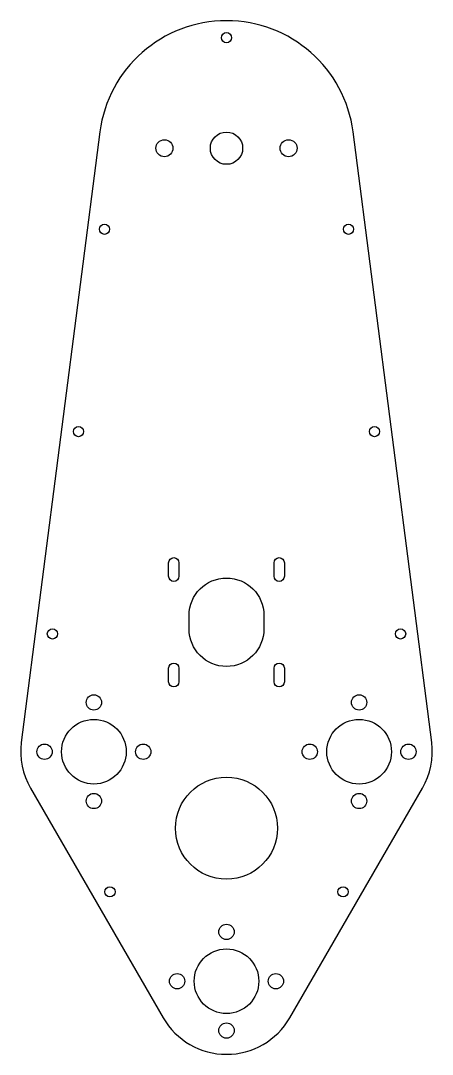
# Model space of a CAD drawing. Header units: millimetres. Extents: x -60 to 60, y -66 to 238.
import ezdxf

# ---------------------------------------------------------------- set-up
doc = ezdxf.new("R2010")
doc.units = ezdxf.units.MM

msp = doc.modelspace()

# ---------------------------------------------------------------- linework, layer by layer
for points in [[(37.19, 204.79, 0.879572), (-37.19, 204.79), (-60.3, 25.24, 0.164348), (-57.59, 11.75), (-18.62, -55.75, 0.57735), (18.62, -55.75), (57.59, 11.75, 0.164348), (60.3, 25.24)], [(-17, 78.08, -1), (-14, 78.08), (-14, 74.08, -1), (-17, 74.08)], [(14, 78.08, -1), (17, 78.08), (17, 74.08, -1), (14, 74.08)], [(11, 58.58, -1), (-11, 58.58), (-11, 62.58, -1), (11, 62.58)], [(-14, 43.08, -1), (-17, 43.08), (-17, 47.08, -1), (-14, 47.08)], [(17, 43.08, -1), (14, 43.08), (14, 47.08, -1), (17, 47.08)]]:
    msp.add_lwpolyline(points, format="xyb", close=True)
for centre, radius in [((0, 232.5), 1.5), ((0, 200), 4.75), ((-18.25, 200), 2.5), ((18.25, 200), 2.5), ((-35.84, 176.15), 1.5), ((35.84, 176.15), 1.5), ((-43.49, 116.64), 1.5), ((43.49, 116.64), 1.5), ((-51.15, 57.13), 1.5), ((51.15, 57.13), 1.5), ((-38.97, 37), 2.25), ((38.97, 37), 2.25), ((-38.97, 22.5), 9.5), ((38.97, 22.5), 9.5), ((-53.47, 22.5), 2.25), ((-24.47, 22.5), 2.25), ((24.47, 22.5), 2.25), ((53.47, 22.5), 2.25), ((0, 0), 15), ((-38.97, 8), 2.25), ((38.97, 8), 2.25), ((-34.24, -18.7), 1.5), ((34.24, -18.7), 1.5), ((0, -30.5), 2.25), ((0, -45), 9.5), ((-14.5, -45), 2.25), ((14.5, -45), 2.25), ((0, -59.5), 2.25)]:
    msp.add_circle(centre, radius)

doc.saveas('drawing.dxf')
